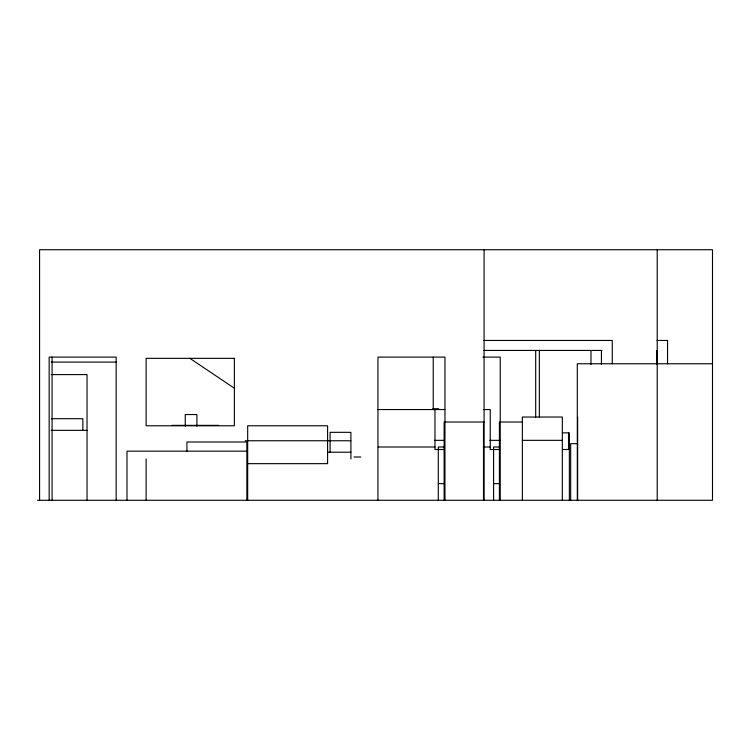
<?xml version="1.0" encoding="UTF-8"?>
<svg xmlns="http://www.w3.org/2000/svg" width="750" height="750" viewBox="0 0 750 750"><rect width="100%" height="100%" fill="white"/><g stroke="black" fill="none" stroke-linecap="round" stroke-linejoin="round"><path stroke-width="1.12" d="M483.656 340.453L612.272 340.453L612.272 363.788M657.028 340.453L667.547 340.453L667.547 363.788M483.891 350.447L602.025 350.447M482.906 357.103L500.241 357.103L500.241 500.278M51.253 362.1L116.644 362.1M712.5 363.759L577.303 363.759L577.303 500.278M51.15 374.587L87.028 374.587L87.028 500.278M432.863 408.712L438.647 408.712M377.963 409.547L444.872 409.547M483.272 409.547L490.247 409.547L490.247 449.503L499.406 449.503M51.281 418.697L82.866 418.697L82.866 430.35M484.078 422.034L444.122 422.034L444.122 500.278M522.234 422.034L499.406 422.034L499.406 500.278M171.928 425.363L218.55 425.363M51.15 430.35L87.028 430.35M562.416 432.853L569.353 432.853L569.353 500.278M434.55 440.344L443.803 440.344M489.825 440.344L500.241 440.344M522.366 440.344L562.322 440.344M245.184 440.756L350.897 440.756M577.584 443.672L570.666 443.672L570.666 500.278M378.178 447L434.972 447M444.122 447L438.3 447L438.3 500.278M483.3 447L490.247 447M499.406 447L493.584 447L493.584 500.278M444.122 449.503L434.972 449.503L434.972 409.547M562.669 449.503L568.519 449.503L568.519 432.853M246.844 451.163L126.984 451.163L126.984 500.278M327.591 452.203L350.897 452.203M354.028 456.994L360.825 456.994M247.678 463.65L327.591 463.65L327.591 425.775L247.678 425.775L247.678 500.278M438.3 483.628L444.122 483.628M493.584 483.628L499.406 483.628M37.5 500.278L712.5 500.278L712.5 249.722L39.581 249.722L39.581 500.278M189.741 358.247L234.497 388.331M657.216 249.722L657.216 500.278M656.728 350.447L656.728 364.491M601.444 350.447L601.444 364.491M590.972 350.447L590.972 364.491M577.65 417.037L577.65 500.278M562.322 500.278L562.322 417.037L522.366 417.037L522.366 500.278M539.363 350.409L539.363 417.15M535.688 350.447L535.688 417.169M484.078 249.722L484.078 500.278M483.506 423.694L483.506 500.278M444.956 500.278L444.956 357.103L377.953 357.103L377.953 500.278M433.228 357.103L433.228 409.791M350.897 458.972L350.897 432.328L330.084 432.328L330.084 452.203M246.844 500.278L246.844 442.003L186.919 442.003L186.919 451.163M196.903 426.122L196.903 414.534L185.25 414.534L185.25 426.122M146.128 458.972L146.128 500.278M116.166 500.278L116.166 357.103L49.153 357.103L49.153 500.278M52.069 357.103L52.069 500.278M234.366 358.35L146.128 358.35L146.128 425.775L234.366 425.775L234.366 358.35"/></g></svg>
